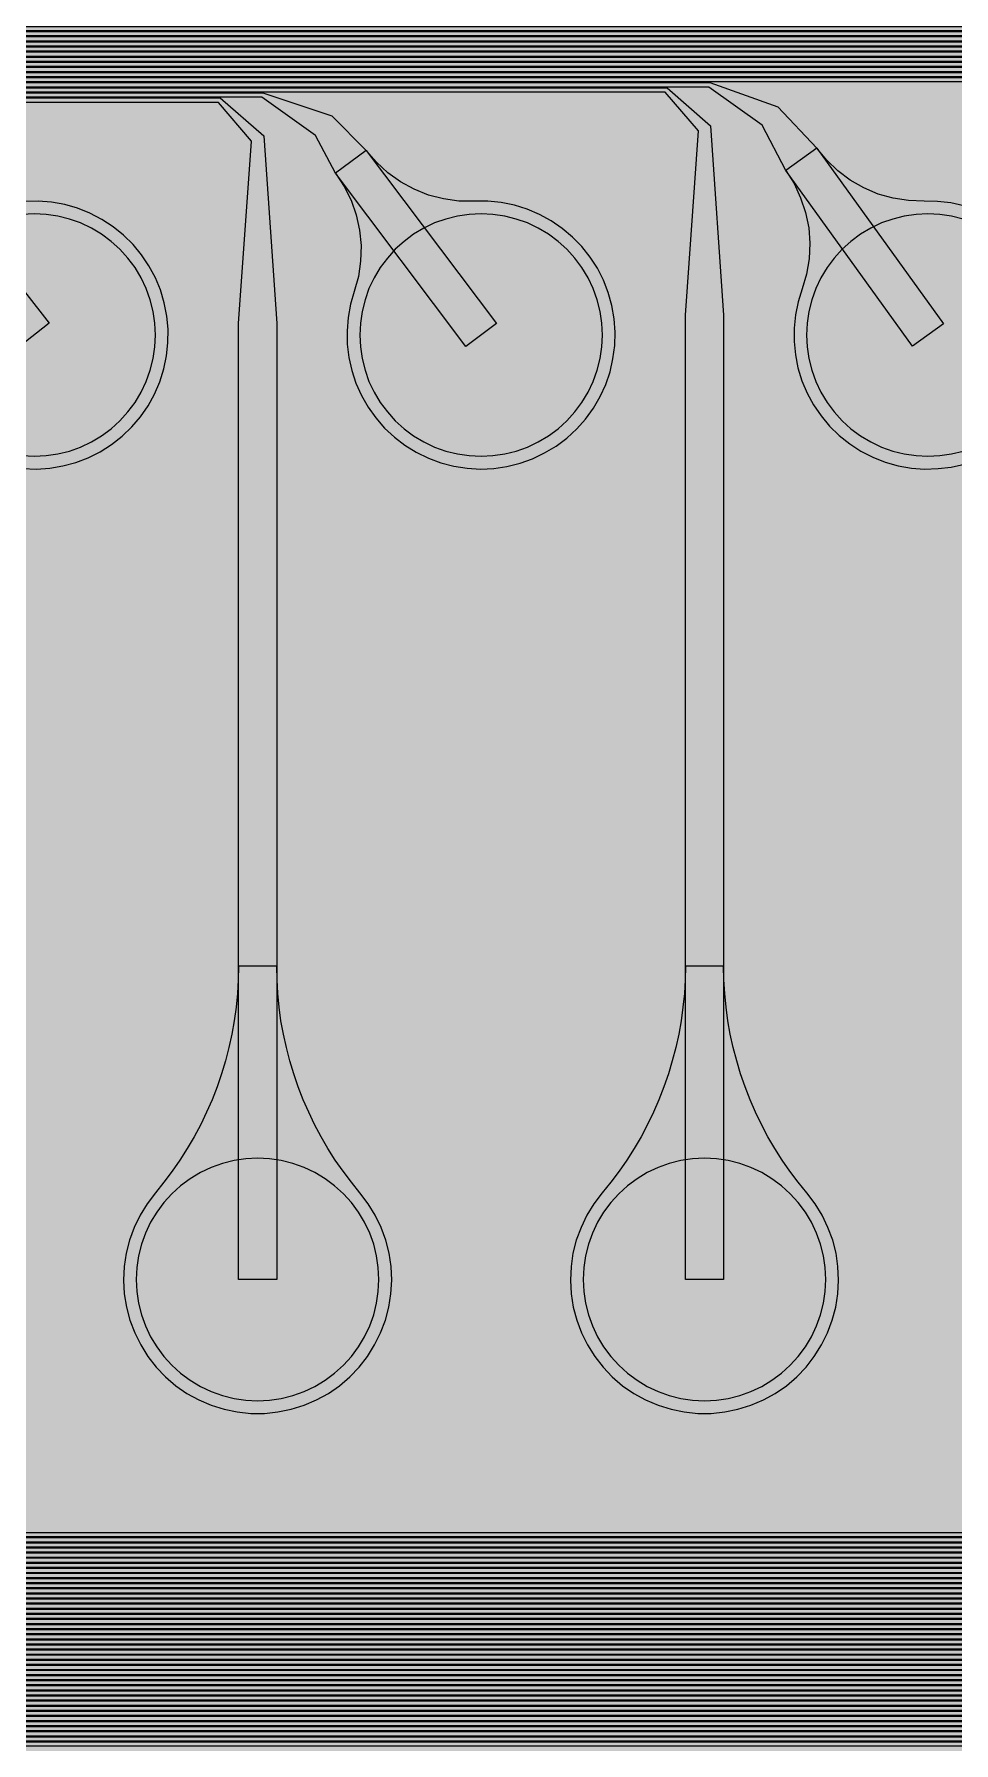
# Model space of a CAD drawing. Header units: metres. Extents: x -7231 to 10969, y -37556 to 1873.
# Drawn here: x -2618 to -1898, y -33144 to -31805 of the extents above; entities that cross this region are included whole.
import ezdxf

# ---------------------------------------------------------------- set-up
doc = ezdxf.new("R2010")
doc.units = ezdxf.units.M
for name, color, linetype in [('Metal1', 4, 'CONTINUOUS'), ('Metal2', 3, 'CONTINUOUS'), ('Polyimide', 7, 'CONTINUOUS'), ('Polyimide_Negative', 5, 'CONTINUOUS')]:
    doc.layers.add(name, color=color, linetype=linetype)

msp = doc.modelspace()

# ---------------------------------------------------------------- hatches: boundary and pattern name
at = {"layer": 'Polyimide'}
msp.add_hatch(color=7, dxfattribs=at).paths.add_polyline_path([(4065.7, -468), (4066.7, -502), (4068.5, -536), (4071.4, -570), (4075.5, -604), (4081, -638), (4088, -672), (4096.5, -706), (4106.6, -740), (4118.3, -774), (4131.6, -808), (4146.5, -842), (4162.9, -876), (4180.7, -910), (4199.8, -944), (4220.2, -978), (4241.7, -1012), (4264.2, -1046), (4287.5, -1080), (4311.5, -1114), (4336, -1148), (4360.9, -1182), (4385.9, -1216), (4410.9, -1250), (4435.7, -1284), (4460.2, -1318), (4484.2, -1352), (4507.5, -1385.9), (4530, -1419.9), (4551.5, -1453.9), (4571.9, -1487.9), (4591.1, -1521.9), (4608.9, -1555.9), (4625.3, -1589.9), (4640.1, -1623.9), (4653.4, -1657.9), (4665.1, -1691.9), (4675.2, -1725.9), (4683.7, -1759.9), (4690.7, -1793.9), (4696.2, -1827.9), (4700.3, -1861.9), (4703.2, -1895.9), (4705.1, -1929.9), (4706.1, -1963.9), (4706.4, -1997.9), (4706.5, -2031.9), (4706.5, -4793), (4710, -4838.4), (4720.2, -4882.7), (4737.1, -4925), (4760.1, -4964.2), (4788.9, -4999.5), (4822.6, -5030), (4860.5, -5055.1), (4901.8, -5074.2), (4901.8, -5074.2), (4970.7, -5105.2), (5034.7, -5145.3), (5092.8, -5193.5), (5143.8, -5249.2), (5186.9, -5311.2), (5221.2, -5378.4), (5246.2, -5449.7), (5261.4, -5523.7), (5266.5, -5599), (5261.4, -5674.3), (5246.2, -5748.3), (5221.2, -5819.6), (5186.9, -5886.8), (5143.8, -5948.8), (5092.8, -6004.5), (5034.7, -6052.7), (4970.7, -6092.8), (4901.8, -6123.8), (4860.5, -6142.9), (4822.6, -6168), (4788.9, -6198.5), (4760.1, -6233.8), (4737.1, -6273), (4720.2, -6315.3), (4710, -6359.6), (4706.5, -6405), (4706.5, -9221.5), (4710, -9266.9), (4720.2, -9311.2), (4737.1, -9353.5), (4760.1, -9392.7), (4788.9, -9428), (4822.6, -9458.5), (4860.5, -9483.6), (4901.8, -9502.7), (4970.7, -9533.7), (5034.7, -9573.8), (5092.8, -9622), (5143.8, -9677.7), (5186.9, -9739.7), (5221.2, -9806.9), (5246.2, -9878.2), (5261.4, -9952.2), (5266.5, -10027.5), (5261.4, -10102.8), (5246.2, -10176.8), (5221.2, -10248.1), (5186.9, -10315.3), (5143.8, -10377.3), (5092.8, -10433), (5034.7, -10481.2), (4970.7, -10521.3), (4901.8, -10552.3), (4860.5, -10571.4), (4822.6, -10596.5), (4788.9, -10627), (4760.1, -10662.3), (4737.1, -10701.5), (4720.2, -10743.8), (4710, -10788.1), (4706.5, -10833.5), (4706.5, -13650), (4710, -13695.4), (4720.2, -13739.7), (4737.1, -13782), (4760.1, -13821.2), (4788.9, -13856.5), (4822.6, -13887), (4860.5, -13912.1), (4901.8, -13931.2), (4970.7, -13962.2), (5034.7, -14002.2), (5092.8, -14050.5), (5143.8, -14106.2), (5186.9, -14168.2), (5221.2, -14235.4), (5246.2, -14306.7), (5261.4, -14380.7), (5266.5, -14456), (5261.4, -14531.3), (5246.2, -14605.3), (5221.2, -14676.5), (5186.9, -14743.8), (5143.8, -14805.8), (5092.8, -14861.5), (5034.7, -14909.7), (4970.7, -14949.8), (4901.8, -14980.8), (4860.5, -14999.9), (4822.6, -15025), (4788.9, -15055.5), (4760.1, -15090.8), (4737.1, -15130), (4720.2, -15172.3), (4710, -15216.6), (4706.5, -15262), (4706.5, -15456), (4720.9, -15750), (4764.1, -16041.3), (4835.7, -16326.8), (4934.9, -16604), (5060.7, -16870.2), (5212.1, -17122.7), (5387.5, -17359.2), (5585.2, -17577.3), (5803.3, -17775), (6039.8, -17950.4), (6292.3, -18101.8), (6558.4, -18227.6), (6835.6, -18326.8), (7121.2, -18398.3), (7412.4, -18441.5), (7706.5, -18456), (9969, -18456), (10047.4, -18459.8), (10125.1, -18471.4), (10201.2, -18490.4), (10275.2, -18516.9), (10346.1, -18550.5), (10413.5, -18590.8), (10476.5, -18637.6), (10534.7, -18690.3), (10587.4, -18748.5), (10634.2, -18811.5), (10674.5, -18878.9), (10708.1, -18949.8), (10734.6, -19023.8), (10753.6, -19099.9), (10765.2, -19177.6), (10769, -19256), (10769, -20895.8), (10730.2, -20951.4), (10694.6, -21009.1), (10662.2, -21068.6), (10633.2, -21129.9), (10607.6, -21192.7), (10585.5, -21256.7), (10566.9, -21322), (10552, -21388.1), (10540.8, -21455), (10533.4, -21522.3), (10529.6, -21590), (10529.6, -21657.8), (10533.4, -21725.5), (10540.8, -21792.9), (10552, -21859.7), (10566.9, -21925.9), (10585.5, -21991.1), (10607.6, -22055.2), (10633.2, -22117.9), (10662.2, -22179.2), (10694.6, -22238.7), (10730.2, -22296.4), (10769, -22352), (10769, -32454.2), (10728.7, -32510.5), (10691.7, -32568.9), (10658, -32629.3), (10627.8, -32691.6), (10601.2, -32755.4), (10578.2, -32820.7), (10558.9, -32887.1), (10543.4, -32954.5), (10531.8, -33022.7), (10524, -33091.4), (10520.1, -33160.5), (10520.1, -33229.7), (10524, -33298.8), (10531.8, -33367.5), (10543.4, -33435.7), (10558.9, -33503.1), (10578.2, -33569.5), (10601.2, -33634.8), (10627.8, -33698.6), (10658, -33760.8), (10691.7, -33821.3), (10728.7, -33879.7), (10769, -33936), (10769, -36556), (10765.2, -36634.4), (10753.6, -36712.1), (10734.6, -36788.2), (10708.1, -36862.1), (10674.5, -36933.1), (10634.2, -37000.5), (10587.4, -37063.5), (10534.7, -37121.7), (10476.5, -37174.4), (10413.5, -37221.2), (10346.1, -37261.5), (10275.2, -37295.1), (10201.2, -37321.6), (10125.1, -37340.6), (10047.4, -37352.1), (9969, -37356), (-6231, -37356), (-6309.4, -37352.1), (-6387.1, -37340.6), (-6463.2, -37321.6), (-6537.2, -37295.1), (-6608.1, -37261.5), (-6675.5, -37221.2), (-6738.5, -37174.4), (-6796.7, -37121.7), (-6849.4, -37063.5), (-6896.2, -37000.5), (-6936.5, -36933.1), (-6970.1, -36862.1), (-6996.6, -36788.2), (-7015.6, -36712.1), (-7027.2, -36634.4), (-7031, -36556), (-7031, -33936), (-6990.7, -33879.8), (-6953.7, -33821.3), (-6920, -33760.9), (-6889.8, -33698.6), (-6863.2, -33634.8), (-6840.2, -33569.5), (-6820.9, -33503.1), (-6805.4, -33435.7), (-6793.7, -33367.5), (-6785.9, -33298.8), (-6782, -33229.7), (-6782, -33160.5), (-6785.9, -33091.4), (-6793.7, -33022.7), (-6805.4, -32954.5), (-6820.9, -32887.1), (-6840.2, -32820.6), (-6863.2, -32755.4), (-6889.8, -32691.5), (-6920, -32629.3), (-6953.7, -32568.9), (-6990.7, -32510.4), (-7031, -32454.2), (-7031, -22364.8), (-6990.7, -22308.6), (-6953.7, -22250.1), (-6920, -22189.7), (-6889.8, -22127.5), (-6863.2, -22063.6), (-6840.2, -21998.4), (-6820.9, -21931.9), (-6805.4, -21864.5), (-6793.7, -21796.3), (-6785.9, -21727.6), (-6782, -21658.5), (-6782, -21589.3), (-6785.9, -21520.3), (-6793.7, -21451.5), (-6805.4, -21383.3), (-6820.9, -21315.9), (-6840.2, -21249.5), (-6863.2, -21184.2), (-6889.8, -21120.4), (-6920, -21058.1), (-6953.7, -20997.7), (-6990.7, -20939.3), (-7031, -20883), (-7031, -19256), (-7027.2, -19177.6), (-7015.6, -19099.9), (-6996.6, -19023.8), (-6970.1, -18949.8), (-6936.5, -18878.9), (-6896.2, -18811.5), (-6849.4, -18748.5), (-6796.7, -18690.3), (-6738.5, -18637.6), (-6675.5, -18590.8), (-6608.1, -18550.5), (-6537.2, -18516.9), (-6463.2, -18490.4), (-6387.1, -18471.4), (-6309.4, -18459.8), (-6231, -18456), (-3968.5, -18456), (-3674.4, -18441.5), (-3383.2, -18398.3), (-3097.6, -18326.8), (-2820.4, -18227.6), (-2554.3, -18101.8), (-2301.8, -17950.4), (-2065.3, -17775), (-1847.2, -17577.3), (-1649.5, -17359.2), (-1474.1, -17122.7), (-1322.7, -16870.2), (-1196.9, -16604), (-1097.7, -16326.8), (-1026.1, -16041.3), (-982.9, -15750), (-968.5, -15456), (-968.5, -15262), (-972, -15216.6), (-982.2, -15172.3), (-999.1, -15130), (-1022.1, -15090.8), (-1050.9, -15055.5), (-1084.6, -15025), (-1122.5, -14999.9), (-1163.8, -14980.8), (-1232.7, -14949.8), (-1296.7, -14909.7), (-1354.8, -14861.5), (-1405.8, -14805.8), (-1448.9, -14743.8), (-1483.2, -14676.5), (-1508.2, -14605.3), (-1523.4, -14531.3), (-1528.5, -14456), (-1523.4, -14380.7), (-1508.2, -14306.7), (-1483.2, -14235.4), (-1448.9, -14168.2), (-1405.8, -14106.2), (-1354.8, -14050.5), (-1296.7, -14002.2), (-1232.7, -13962.2), (-1163.8, -13931.2), (-1122.5, -13912.1), (-1084.6, -13887), (-1050.9, -13856.5), (-1022.1, -13821.2), (-999.1, -13782), (-982.2, -13739.7), (-972, -13695.4), (-968.5, -13650), (-968.5, -12309.6), (-972, -12264.3), (-982.2, -12219.9), (-999.1, -12177.7), (-1022.1, -12138.5), (-1050.9, -12103.2), (-1084.6, -12072.6), (-1122.5, -12047.5), (-1163.8, -12028.5), (-1232.7, -11997.4), (-1296.7, -11957.4), (-1354.8, -11909.1), (-1405.8, -11853.5), (-1448.9, -11791.5), (-1483.2, -11724.2), (-1508.2, -11653), (-1523.4, -11579), (-1528.5, -11503.7), (-1523.4, -11428.3), (-1508.2, -11354.4), (-1483.2, -11283.1), (-1448.9, -11215.9), (-1405.8, -11153.8), (-1354.8, -11098.2), (-1296.7, -11049.9), (-1232.7, -11009.9), (-1163.8, -10978.8), (-1122.5, -10959.8), (-1084.6, -10934.7), (-1050.9, -10904.1), (-1022.1, -10868.9), (-999.1, -10829.6), (-982.2, -10787.4), (-972, -10743), (-968.5, -10697.7), (-968.5, -9357.3), (-972, -9311.9), (-982.2, -9267.6), (-999.1, -9225.4), (-1022.1, -9186.1), (-1050.9, -9150.8), (-1084.6, -9120.3), (-1122.5, -9095.2), (-1163.8, -9076.2), (-1163.8, -9076.2), (-1232.7, -9045.1), (-1296.7, -9005.1), (-1354.8, -8956.8), (-1405.8, -8901.1), (-1448.9, -8839.1), (-1483.2, -8771.9), (-1508.2, -8700.6), (-1523.4, -8626.7), (-1528.5, -8551.3), (-1523.4, -8476), (-1508.2, -8402), (-1483.2, -8330.8), (-1448.9, -8263.5), (-1405.8, -8201.5), (-1354.8, -8145.9), (-1296.7, -8097.6), (-1232.7, -8057.6), (-1163.8, -8026.5), (-1163.8, -8026.5), (-1122.5, -8007.4), (-1084.6, -7982.4), (-1050.9, -7951.8), (-1022.1, -7916.5), (-999.1, -7877.3), (-982.2, -7835), (-972, -7790.7), (-968.5, -7745.4), (-968.5, -6405), (-972, -6359.6), (-982.2, -6315.3), (-999.1, -6273), (-1022.1, -6233.8), (-1050.9, -6198.5), (-1084.6, -6168), (-1122.5, -6142.9), (-1163.8, -6123.8), (-1163.8, -6123.8), (-1232.7, -6092.8), (-1296.7, -6052.7), (-1354.8, -6004.5), (-1405.8, -5948.8), (-1448.9, -5886.8), (-1483.2, -5819.6), (-1508.2, -5748.3), (-1523.4, -5674.3), (-1528.5, -5599), (-1523.4, -5523.7), (-1508.2, -5449.7), (-1483.2, -5378.4), (-1448.9, -5311.2), (-1405.8, -5249.2), (-1354.8, -5193.5), (-1296.7, -5145.3), (-1232.7, -5105.2), (-1163.8, -5074.2), (-1163.8, -5074.2), (-1122.5, -5055.1), (-1084.6, -5030), (-1050.9, -4999.5), (-1022.1, -4964.2), (-999.1, -4925), (-982.2, -4882.7), (-972, -4838.4), (-968.5, -4793), (-968.5, -2031.9), (-968.4, -1997.9), (-968.1, -1963.9), (-967.1, -1929.9), (-965.2, -1895.9), (-962.2, -1861.9), (-958, -1827.9), (-952.4, -1793.9), (-945.3, -1759.9), (-936.6, -1725.9), (-926.4, -1691.9), (-914.4, -1657.9), (-900.9, -1623.9), (-885.7, -1589.9), (-869.1, -1555.9), (-850.9, -1521.9), (-831.4, -1487.9), (-810.6, -1453.9), (-788.7, -1419.9), (-765.8, -1385.9), (-742.1, -1352), (-717.6, -1318), (-692.7, -1284), (-667.4, -1250), (-641.9, -1216), (-616.4, -1182), (-591.1, -1148), (-566.1, -1114), (-541.7, -1080), (-517.9, -1046), (-495, -1012), (-473.1, -978), (-452.4, -944), (-432.8, -910), (-414.7, -876), (-398, -842), (-382.9, -808), (-369.3, -774), (-357.4, -740), (-347.1, -706), (-338.4, -672), (-331.3, -638), (-325.7, -604), (-321.5, -570), (-318.6, -536), (-316.7, -502), (-315.7, -468), (-315.3, -434), (-315.2, -400), (-315.2, 401), (-315.2, 451), (-315.2, 1644), (-270.2, 1644), (-270, 1637.1), (-269.4, 1630.3), (-268.2, 1623.5), (-266.7, 1616.8), (-264.7, 1610.2), (-262.3, 1603.8), (-259.4, 1597.6), (-256.2, 1591.5), (-252.6, 1585.7), (-248.6, 1580.1), (-244.2, 1574.8), (-239.5, 1569.8), (-234.5, 1565.1), (-229.2, 1560.7), (-223.6, 1556.7), (-217.8, 1553.1), (-211.7, 1549.8), (-205.4, 1547), (-199, 1544.6), (-192.4, 1542.6), (-185.7, 1541), (-179, 1539.9), (-172.1, 1539.2), (-165.2, 1539), (-158.4, 1539.2), (-151.5, 1539.9), (-144.8, 1541), (-138.1, 1542.6), (-131.5, 1544.6), (-125.1, 1547), (-118.8, 1549.8), (-112.8, 1553.1), (-106.9, 1556.7), (-101.3, 1560.7), (-96, 1565.1), (-91, 1569.8), (-86.3, 1574.8), (-81.9, 1580.1), (-77.9, 1585.7), (-74.3, 1591.5), (-71.1, 1597.6), (-68.2, 1603.8), (-65.8, 1610.2), (-63.8, 1616.8), (-62.3, 1623.5), (-61.1, 1630.3), (-60.5, 1637.1), (-60.2, 1644), (1853, 1644), (1853, 1573), (3815.2, 1573), (3815.5, 1579.5), (3816.1, 1586.1), (3817.2, 1592.5), (3818.7, 1598.9), (3820.6, 1605.1), (3822.9, 1611.3), (3825.6, 1617.2), (3828.6, 1623), (3832.1, 1628.6), (3835.9, 1633.9), (3840.1, 1638.9), (3844.5, 1643.7), (3849.3, 1648.2), (3854.4, 1652.3), (3859.7, 1656.1), (3865.2, 1659.6), (3871, 1662.7), (3877, 1665.4), (3883.1, 1667.7), (3889.4, 1669.6), (3895.7, 1671.1), (3902.2, 1672.1), (3908.7, 1672.8), (3915.2, 1673), (3921.8, 1672.8), (3928.3, 1672.1), (3934.8, 1671.1), (3941.1, 1669.6), (3947.4, 1667.7), (3953.5, 1665.4), (3959.5, 1662.7), (3965.2, 1659.6), (3970.8, 1656.1), (3976.1, 1652.3), (3981.2, 1648.2), (3986, 1643.7), (3990.4, 1638.9), (3994.6, 1633.9), (3998.4, 1628.6), (4001.9, 1623), (4004.9, 1617.2), (4007.6, 1611.3), (4009.9, 1605.1), (4011.8, 1598.9), (4013.3, 1592.5), (4014.4, 1586.1), (4015, 1579.5), (4015.2, 1573), (4065.2, 1573), (4065.2, 451), (4065.2, 401), (4065.2, -400), (4065.3, -434), (4065.7, -468)])

# ---------------------------------------------------------------- linework, layer by layer
at = {"layer": 'Metal1'}
for points in [[(1520.7, -19211.9), (1520.7, -33111.7), (1489.7, -33142.7), (-5874.2, -33142.7), (-5905.2, -33111.7), (-5905.2, -30808.3), (-5874.2, -30777.2), (-3872.8, -30777.2), (-3838.6, -30807), (-3828.5, -30947.5), (-3828.5, -31671), (-3858.5, -31671), (-3858.5, -30947.5), (-3848.4, -30811), (-3874.2, -30780.8), (-5872.8, -30780.8), (-5901.7, -30809.7), (-5901.7, -33110.3), (-5872.8, -33139.2), (1488.3, -33139.2), (1517.2, -33110.3), (1517.2, -19211.9)], [(1512.7, -19211.9), (1512.7, -33103.7), (1481.7, -33134.7), (-5866.2, -33134.7), (-5897.2, -33103.7), (-5897.2, -30816.3), (-5866.2, -30785.2), (-4222.8, -30785.2), (-4188.6, -30815), (-4178.5, -30953.9), (-4178.5, -31671), (-4208.5, -31671), (-4208.5, -30953.9), (-4198.4, -30819), (-4224.2, -30788.8), (-5864.8, -30788.8), (-5893.7, -30817.7), (-5893.7, -33102.3), (-5864.8, -33131.2), (1480.3, -33131.2), (1509.2, -33102.3), (1509.2, -19211.9)], [(1504.7, -19211.9), (1504.7, -33095.7), (1473.7, -33126.7), (-5858.2, -33126.7), (-5889.2, -33095.7), (-5889.2, -30824.3), (-5858.2, -30793.2), (-4572.8, -30793.2), (-4538.6, -30823), (-4528.5, -30960.3), (-4528.5, -31671), (-4558.5, -31671), (-4558.5, -30960.3), (-4548.4, -30827), (-4574.2, -30796.8), (-5856.8, -30796.8), (-5885.7, -30825.7), (-5885.7, -33094.3), (-5856.8, -33123.2), (1472.3, -33123.2), (1501.2, -33094.3), (1501.2, -19211.9)], [(1496.7, -19211.9), (1496.7, -33087.7), (1465.7, -33118.7), (-5850.2, -33118.7), (-5881.2, -33087.7), (-5881.2, -30832.3), (-5850.2, -30801.2), (-4922.8, -30801.2), (-4888.6, -30831), (-4878.5, -30966.7), (-4878.5, -31671), (-4908.5, -31671), (-4908.5, -30966.7), (-4898.4, -30835), (-4924.2, -30804.8), (-5848.8, -30804.8), (-5877.7, -30833.7), (-5877.7, -33086.3), (-5848.8, -33115.2), (1464.3, -33115.2), (1493.2, -33086.3), (1493.2, -19211.9)], [(1488.7, -19211.9), (1488.7, -33079.7), (1457.7, -33110.7), (-5842.2, -33110.7), (-5873.2, -33079.7), (-5873.2, -30840.3), (-5842.2, -30809.2), (-5272.8, -30809.2), (-5238.5, -30838.9), (-5228.5, -30973.1), (-5228.5, -31671), (-5258.5, -31671), (-5258.5, -30973.1), (-5248.5, -30843.1), (-5274.2, -30812.8), (-5840.8, -30812.8), (-5869.7, -30841.7), (-5869.7, -33078.3), (-5840.8, -33107.2), (1456.3, -33107.2), (1485.2, -33078.3), (1485.2, -19211.9)], [(1480.7, -19211.9), (1480.7, -33071.7), (1449.7, -33102.7), (-5834.2, -33102.7), (-5865.2, -33071.7), (-5865.2, -31830.3), (-5834.2, -31799.2), (-22.8, -31799.2), (11.1, -31829.1), (21.5, -31987.1), (21.5, -32781), (-8.5, -32781), (-8.5, -31987.1), (1.9, -31832.9), (-24.2, -31802.7), (-5832.8, -31802.7), (-5861.7, -31831.7), (-5861.7, -33070.3), (-5832.8, -33099.2), (1448.3, -33099.2), (1477.2, -33070.3), (1477.2, -19211.9)], [(1472.7, -19211.9), (1472.7, -33063.7), (1441.7, -33094.7), (-5826.2, -33094.7), (-5857.2, -33063.7), (-5857.2, -31838.3), (-5826.2, -31807.2), (-372.8, -31807.2), (-338.9, -31837.1), (-328.5, -31993.5), (-328.5, -32781), (-358.5, -32781), (-358.5, -31993.5), (-348.1, -31840.9), (-374.2, -31810.7), (-5824.8, -31810.7), (-5853.7, -31839.7), (-5853.7, -33062.3), (-5824.8, -33091.2), (1440.3, -33091.2), (1469.2, -33062.3), (1469.2, -19211.9)], [(1464.7, -19211.9), (1464.7, -33055.7), (1433.7, -33086.7), (-5818.2, -33086.7), (-5849.2, -33055.7), (-5849.2, -31846.3), (-5818.2, -31815.2), (-722.8, -31815.2), (-688.9, -31845.1), (-678.5, -31999.9), (-678.5, -32781), (-708.5, -32781), (-708.5, -31999.9), (-698.1, -31848.9), (-724.2, -31818.7), (-5816.8, -31818.7), (-5845.7, -31847.7), (-5845.7, -33054.3), (-5816.8, -33083.2), (1432.3, -33083.2), (1461.2, -33054.3), (1461.2, -19211.9)], [(1456.7, -19211.9), (1456.7, -33047.7), (1425.7, -33078.7), (-5810.2, -33078.7), (-5841.2, -33047.7), (-5841.2, -31854.3), (-5810.2, -31823.2), (-1072.8, -31823.2), (-1038.8, -31853.1), (-1028.5, -32006.3), (-1028.5, -32781), (-1058.5, -32781), (-1058.5, -32006.3), (-1048.2, -31856.9), (-1074.2, -31826.7), (-5808.8, -31826.7), (-5837.7, -31855.7), (-5837.7, -33046.3), (-5808.8, -33075.2), (1424.3, -33075.2), (1453.2, -33046.3), (1453.2, -19211.9)], [(1448.7, -19211.9), (1448.7, -33039.7), (1417.7, -33070.7), (-5802.2, -33070.7), (-5833.2, -33039.7), (-5833.2, -31862.3), (-5802.2, -31831.2), (-1422.8, -31831.2), (-1388.8, -31861.1), (-1378.5, -32012.7), (-1378.5, -32781), (-1408.5, -32781), (-1408.5, -32012.7), (-1398.2, -31864.9), (-1424.2, -31834.7), (-5800.8, -31834.7), (-5829.7, -31863.7), (-5829.7, -33038.3), (-5800.8, -33067.2), (1416.3, -33067.2), (1445.2, -33038.3), (1445.2, -19211.9)], [(1440.7, -19211.9), (1440.7, -33031.7), (1409.7, -33062.7), (-5794.2, -33062.7), (-5825.2, -33031.7), (-5825.2, -31870.3), (-5794.2, -31839.2), (-1772.8, -31839.2), (-1738.8, -31869.1), (-1728.5, -32019.1), (-1728.5, -32781), (-1758.5, -32781), (-1758.5, -32019.1), (-1748.2, -31872.9), (-1774.2, -31842.7), (-5792.8, -31842.7), (-5821.7, -31871.7), (-5821.7, -33030.3), (-5792.8, -33059.2), (1408.3, -33059.2), (1437.2, -33030.3), (1437.2, -19211.9)], [(1432.7, -19211.9), (1432.7, -33023.7), (1401.7, -33054.7), (-5786.2, -33054.7), (-5817.2, -33023.7), (-5817.2, -31878.3), (-5786.2, -31847.2), (-2122.8, -31847.2), (-2088.8, -31877), (-2078.5, -32025.5), (-2078.5, -32781), (-2108.5, -32781), (-2108.5, -32025.5), (-2098.2, -31881), (-2124.2, -31850.7), (-5784.8, -31850.7), (-5813.7, -31879.7), (-5813.7, -33022.3), (-5784.8, -33051.2), (1400.3, -33051.2), (1429.2, -33022.3), (1429.2, -19211.9)], [(1424.7, -19211.9), (1424.7, -33015.7), (1393.7, -33046.7), (-5778.2, -33046.7), (-5809.2, -33015.7), (-5809.2, -31886.3), (-5778.2, -31855.2), (-2472.8, -31855.2), (-2438.7, -31885), (-2428.5, -32031.9), (-2428.5, -32781), (-2458.5, -32781), (-2458.5, -32031.9), (-2448.3, -31889), (-2474.2, -31858.7), (-5776.8, -31858.7), (-5805.7, -31887.7), (-5805.7, -33014.3), (-5776.8, -33043.2), (1392.3, -33043.2), (1421.2, -33014.3), (1421.2, -19211.9)], [(1416.7, -19211.9), (1416.7, -33007.7), (1385.7, -33038.7), (-5770.2, -33038.7), (-5801.2, -33007.7), (-5801.2, -31894.3), (-5770.2, -31863.2), (-2822.8, -31863.2), (-2788.7, -31893), (-2778.5, -32038.3), (-2778.5, -32781), (-2808.5, -32781), (-2808.5, -32038.3), (-2798.3, -31897), (-2824.2, -31866.7), (-5768.8, -31866.7), (-5797.7, -31895.7), (-5797.7, -33006.3), (-5768.8, -33035.2), (1384.3, -33035.2), (1413.2, -33006.3), (1413.2, -19211.9)], [(1408.7, -19211.9), (1408.7, -32999.7), (1377.7, -33030.7), (-5762.2, -33030.7), (-5793.2, -32999.7), (-5793.2, -31902.3), (-5762.2, -31871.2), (-3172.8, -31871.2), (-3138.7, -31901), (-3128.5, -32044.7), (-3128.5, -32781), (-3158.5, -32781), (-3158.5, -32044.7), (-3148.3, -31905), (-3174.2, -31874.7), (-5760.8, -31874.7), (-5789.7, -31903.7), (-5789.7, -32998.3), (-5760.8, -33027.2), (1376.3, -33027.2), (1405.2, -32998.3), (1405.2, -19211.9)], [(1400.7, -19211.9), (1400.7, -32991.7), (1369.7, -33022.7), (-5754.2, -33022.7), (-5785.2, -32991.7), (-5785.2, -31910.3), (-5754.2, -31879.2), (-3522.8, -31879.2), (-3488.7, -31909), (-3478.5, -32051.1), (-3478.5, -32781), (-3508.5, -32781), (-3508.5, -32051.1), (-3498.3, -31913), (-3524.2, -31882.7), (-5752.8, -31882.7), (-5781.7, -31911.7), (-5781.7, -32990.3), (-5752.8, -33019.2), (1368.3, -33019.2), (1397.2, -32990.3), (1397.2, -19211.9)], [(1392.7, -19211.9), (1392.7, -32983.7), (1361.7, -33014.7), (-5746.2, -33014.7), (-5777.2, -32983.7), (-5777.2, -31918.3), (-5746.2, -31887.2), (-3872.8, -31887.2), (-3838.6, -31917), (-3828.5, -32057.5), (-3828.5, -32781), (-3858.5, -32781), (-3858.5, -32057.5), (-3848.4, -31921), (-3874.2, -31890.7), (-5744.8, -31890.7), (-5773.7, -31919.7), (-5773.7, -32982.3), (-5744.8, -33011.2), (1360.3, -33011.2), (1389.2, -32982.3), (1389.2, -19211.9)], [(1384.7, -19211.9), (1384.7, -32975.7), (1353.7, -33006.7), (-5738.2, -33006.7), (-5769.2, -32975.7), (-5769.2, -31926.3), (-5738.2, -31895.2), (-4222.8, -31895.2), (-4188.6, -31925), (-4178.5, -32063.9), (-4178.5, -32781), (-4208.5, -32781), (-4208.5, -32063.9), (-4198.4, -31929), (-4224.2, -31898.7), (-5736.8, -31898.7), (-5765.7, -31927.7), (-5765.7, -32974.3), (-5736.8, -33003.2), (1352.3, -33003.2), (1381.2, -32974.3), (1381.2, -19211.9)], [(1376.7, -19211.9), (1376.7, -32967.7), (1345.7, -32998.7), (-5730.2, -32998.7), (-5761.2, -32967.7), (-5761.2, -31934.3), (-5730.2, -31903.2), (-4572.8, -31903.2), (-4538.6, -31933), (-4528.5, -32070.3), (-4528.5, -32781), (-4558.5, -32781), (-4558.5, -32070.3), (-4548.4, -31937), (-4574.2, -31906.7), (-5728.8, -31906.7), (-5757.7, -31935.7), (-5757.7, -32966.3), (-5728.8, -32995.2), (1344.3, -32995.2), (1373.2, -32966.3), (1373.2, -19211.9)], [(1368.7, -19211.9), (1368.7, -32959.7), (1337.7, -32990.7), (-5722.2, -32990.7), (-5753.2, -32959.7), (-5753.2, -31942.3), (-5722.2, -31911.2), (-4922.8, -31911.2), (-4888.6, -31941), (-4878.5, -32076.7), (-4878.5, -32781), (-4908.5, -32781), (-4908.5, -32076.7), (-4898.4, -31945), (-4924.2, -31914.7), (-5720.8, -31914.7), (-5749.7, -31943.7), (-5749.7, -32958.3), (-5720.8, -32987.2), (1336.3, -32987.2), (1365.2, -32958.3), (1365.2, -19211.9)], [(1360.7, -19211.9), (1360.7, -32951.7), (1329.7, -32982.7), (-5714.2, -32982.7), (-5745.2, -32951.7), (-5745.2, -31950.3), (-5714.2, -31919.2), (-5272.8, -31919.2), (-5238.5, -31948.9), (-5228.5, -32083.1), (-5228.5, -32781), (-5258.5, -32781), (-5258.5, -32083.1), (-5248.5, -31953.1), (-5274.2, -31922.7), (-5712.8, -31922.7), (-5741.7, -31951.7), (-5741.7, -32950.3), (-5712.8, -32979.2), (1328.3, -32979.2), (1357.2, -32950.3), (1357.2, -19211.9)]]:
    msp.add_lwpolyline(points, dxfattribs=at)
for points in [[(-2458.5, -32535.4), (-2458.7, -32546.2), (-2459.3, -32556.9), (-2460.4, -32567.6), (-2461.8, -32578.2), (-2463.7, -32588.8), (-2466, -32599.3), (-2468.7, -32609.6), (-2471.8, -32619.9), (-2475.3, -32630.1), (-2479.2, -32640.1), (-2483.5, -32649.9), (-2488.1, -32659.6), (-2493.2, -32669.1), (-2498.6, -32678.4), (-2504.3, -32687.4), (-2510.4, -32696.2), (-2516.9, -32704.8), (-2523.6, -32713.1), (-2530.1, -32721.6), (-2535.6, -32730.6), (-2540.2, -32740.2), (-2543.9, -32750.1), (-2546.5, -32760.4), (-2548, -32770.9), (-2548.5, -32781.5), (-2547.9, -32792.1), (-2546.3, -32802.6), (-2543.6, -32812.8), (-2539.8, -32822.7), (-2535.1, -32832.2), (-2529.5, -32841.2), (-2523, -32849.6), (-2515.7, -32857.3), (-2507.6, -32864.2), (-2498.9, -32870.2), (-2489.6, -32875.3), (-2479.9, -32879.5), (-2469.7, -32882.7), (-2459.4, -32884.8), (-2448.8, -32885.9), (-2438.2, -32885.9), (-2427.6, -32884.8), (-2417.3, -32882.7), (-2407.1, -32879.5), (-2397.4, -32875.3), (-2388.1, -32870.2), (-2379.4, -32864.2), (-2371.3, -32857.3), (-2364, -32849.6), (-2357.5, -32841.2), (-2351.9, -32832.2), (-2347.2, -32822.7), (-2343.4, -32812.8), (-2340.7, -32802.6), (-2339.1, -32792.1), (-2338.5, -32781.5), (-2339, -32770.9), (-2340.5, -32760.4), (-2343.1, -32750.1), (-2346.8, -32740.2), (-2351.4, -32730.6), (-2356.9, -32721.6), (-2363.4, -32713.1), (-2370.1, -32704.8), (-2376.6, -32696.2), (-2382.7, -32687.4), (-2388.4, -32678.4), (-2393.8, -32669.1), (-2398.9, -32659.6), (-2403.5, -32649.9), (-2407.8, -32640.1), (-2411.7, -32630.1), (-2415.2, -32619.9), (-2418.3, -32609.6), (-2421, -32599.3), (-2423.3, -32588.8), (-2425.2, -32578.2), (-2426.6, -32567.6), (-2427.7, -32556.9), (-2428.3, -32546.2), (-2428.5, -32535.4), (-2458.5, -32535.4)], [(-2108.5, -32535.4), (-2108.7, -32546.2), (-2109.3, -32556.9), (-2110.4, -32567.6), (-2111.8, -32578.2), (-2113.7, -32588.8), (-2116, -32599.3), (-2118.7, -32609.6), (-2121.8, -32619.9), (-2125.3, -32630.1), (-2129.2, -32640.1), (-2133.5, -32649.9), (-2138.1, -32659.6), (-2143.2, -32669.1), (-2148.6, -32678.4), (-2154.3, -32687.4), (-2160.4, -32696.2), (-2166.9, -32704.8), (-2173.6, -32713.1), (-2180.1, -32721.6), (-2185.6, -32730.6), (-2190.2, -32740.2), (-2193.9, -32750.1), (-2196.5, -32760.4), (-2198, -32770.9), (-2198.5, -32781.5), (-2197.9, -32792.1), (-2196.3, -32802.6), (-2193.6, -32812.8), (-2189.8, -32822.7), (-2185.1, -32832.2), (-2179.5, -32841.2), (-2173, -32849.6), (-2165.7, -32857.3), (-2157.6, -32864.2), (-2148.9, -32870.2), (-2139.6, -32875.3), (-2129.9, -32879.5), (-2119.7, -32882.7), (-2109.4, -32884.8), (-2098.8, -32885.9), (-2088.2, -32885.9), (-2077.6, -32884.8), (-2067.3, -32882.7), (-2057.1, -32879.5), (-2047.4, -32875.3), (-2038.1, -32870.2), (-2029.4, -32864.2), (-2021.3, -32857.3), (-2014, -32849.6), (-2007.5, -32841.2), (-2001.9, -32832.2), (-1997.2, -32822.7), (-1993.4, -32812.8), (-1990.7, -32802.6), (-1989.1, -32792.1), (-1988.5, -32781.5), (-1989, -32770.9), (-1990.5, -32760.4), (-1993.1, -32750.1), (-1996.8, -32740.2), (-2001.4, -32730.6), (-2006.9, -32721.6), (-2013.4, -32713.1), (-2020.1, -32704.8), (-2026.6, -32696.2), (-2032.7, -32687.4), (-2038.4, -32678.4), (-2043.8, -32669.1), (-2048.9, -32659.6), (-2053.5, -32649.9), (-2057.8, -32640.1), (-2061.7, -32630.1), (-2065.2, -32619.9), (-2068.3, -32609.6), (-2071, -32599.3), (-2073.3, -32588.8), (-2075.2, -32578.2), (-2076.6, -32567.6), (-2077.7, -32556.9), (-2078.3, -32546.2), (-2078.5, -32535.4), (-2108.5, -32535.4)]]:
    msp.add_lwpolyline(points, close=True, dxfattribs=at)
at = {"layer": 'Metal2'}
for points in [[(1524.7, -19211.9), (1524.7, -33115.7), (1493.7, -33146.7), (-5878.2, -33146.7), (-5909.2, -33115.7), (-5909.2, -30804.3), (-5878.2, -30773.2), (-3854.2, -30773.2), (-3796.8, -30786.6), (-3777.9, -30800.4), (-3657.9, -30920.4), (-3679.1, -30941.6), (-3799.1, -30821.6), (-3809.7, -30805.9), (-3854.8, -30776.8), (-5876.8, -30776.8), (-5905.7, -30805.7), (-5905.7, -33114.3), (-5876.8, -33143.2), (1492.3, -33143.2), (1521.2, -33114.3), (1521.2, -19211.9)], [(1516.7, -19211.9), (1516.7, -33107.7), (1485.7, -33138.7), (-5870.2, -33138.7), (-5901.2, -33107.7), (-5901.2, -30812.3), (-5870.2, -30781.2), (-4196.2, -30781.2), (-4137.9, -30793.2), (-4127.9, -30800.4), (-4007.9, -30920.4), (-4029.1, -30941.6), (-4149.1, -30821.6), (-4152.7, -30815.3), (-4196.8, -30784.8), (-5868.8, -30784.8), (-5897.7, -30813.7), (-5897.7, -33106.3), (-5868.8, -33135.2), (1484.3, -33135.2), (1513.2, -33106.3), (1513.2, -19211.9)], [(1508.7, -19211.9), (1508.7, -33099.7), (1477.7, -33130.7), (-5862.2, -33130.7), (-5893.2, -33099.7), (-5893.2, -30820.3), (-5862.2, -30789.2), (-4538.2, -30789.2), (-4478.8, -30799.5), (-4357.9, -30920.4), (-4379.1, -30941.6), (-4495.8, -30824.9), (-4538.8, -30792.8), (-5860.8, -30792.8), (-5889.7, -30821.7), (-5889.7, -33098.3), (-5860.8, -33127.2), (1476.3, -33127.2), (1505.2, -33098.3), (1505.2, -19211.9)], [(1500.7, -19211.9), (1500.7, -33091.7), (1469.7, -33122.7), (-5854.2, -33122.7), (-5885.2, -33091.7), (-5885.2, -30828.3), (-5854.2, -30797.2), (-4880.2, -30797.2), (-4820.8, -30807.5), (-4707.9, -30920.4), (-4729.1, -30941.6), (-4837.8, -30832.9), (-4880.8, -30800.8), (-5852.8, -30800.8), (-5881.7, -30829.7), (-5881.7, -33090.3), (-5852.8, -33119.2), (1468.3, -33119.2), (1497.2, -33090.3), (1497.2, -19211.9)], [(1492.7, -19211.9), (1492.7, -33083.7), (1461.7, -33114.7), (-5846.2, -33114.7), (-5877.2, -33083.7), (-5877.2, -30836.3), (-5846.2, -30805.2), (-5222.2, -30805.2), (-5162.8, -30815.5), (-5057.9, -30920.4), (-5079.1, -30941.6), (-5179.8, -30840.9), (-5222.8, -30808.8), (-5844.8, -30808.8), (-5873.7, -30837.7), (-5873.7, -33082.3), (-5844.8, -33111.2), (1460.3, -33111.2), (1489.2, -33082.3), (1489.2, -19211.9)], [(1484.7, -19211.9), (1484.7, -33075.7), (1453.7, -33106.7), (-5838.2, -33106.7), (-5869.2, -33075.7), (-5869.2, -31826.3), (-5838.2, -31795.2), (10.8, -31795.2), (60.3, -31817.9), (109.5, -31886.6), (194.5, -32033.5), (168.5, -32048.5), (83.5, -31901.6), (50.3, -31828), (9.8, -31798.7), (-5836.8, -31798.7), (-5865.7, -31827.7), (-5865.7, -33074.3), (-5836.8, -33103.2), (1452.3, -33103.2), (1481.2, -33074.3), (1481.2, -19211.9)], [(1476.7, -19211.9), (1476.7, -33067.7), (1445.7, -33098.7), (-5830.2, -33098.7), (-5861.2, -33067.7), (-5861.2, -31834.3), (-5830.2, -31803.2), (-339.3, -31803.2), (-289.1, -31825.4), (-242.8, -31887.7), (-155.6, -32033.3), (-181.4, -32048.7), (-268.5, -31903.1), (-299.5, -31836.1), (-340.2, -31806.7), (-5828.8, -31806.7), (-5857.7, -31835.7), (-5857.7, -33066.3), (-5828.8, -33095.2), (1444.3, -33095.2), (1473.2, -33066.3), (1473.2, -19211.9)], [(1468.7, -19211.9), (1468.7, -33059.7), (1437.7, -33090.7), (-5822.2, -33090.7), (-5853.2, -33059.7), (-5853.2, -31842.3), (-5822.2, -31811.2), (-689.3, -31811.2), (-638.6, -31832.9), (-595.1, -31888.8), (-505.7, -32033.1), (-531.3, -32048.9), (-620.6, -31904.6), (-649.3, -31844.1), (-690.2, -31814.7), (-5820.8, -31814.7), (-5849.7, -31843.7), (-5849.7, -33058.3), (-5820.8, -33087.2), (1436.3, -33087.2), (1465.2, -33058.3), (1465.2, -19211.9)], [(1460.7, -19211.9), (1460.7, -33051.7), (1429.7, -33082.7), (-5814.2, -33082.7), (-5845.2, -33051.7), (-5845.2, -31850.3), (-5814.2, -31819.2), (-1039.3, -31819.2), (-988, -31840.3), (-947.5, -31890.1), (-855.9, -32032.9), (-881.1, -32049.1), (-972.8, -31906.3), (-999, -31852.2), (-1040.2, -31822.7), (-5812.8, -31822.7), (-5841.7, -31851.7), (-5841.7, -33050.3), (-5812.8, -33079.2), (1428.3, -33079.2), (1457.2, -33050.3), (1457.2, -19211.9)], [(1452.7, -19211.9), (1452.7, -33043.7), (1421.7, -33074.7), (-5806.2, -33074.7), (-5837.2, -33043.7), (-5837.2, -31858.3), (-5806.2, -31827.2), (-1389.3, -31827.2), (-1337.4, -31847.7), (-1300.1, -31891.4), (-1206, -32032.7), (-1231, -32049.3), (-1325.1, -31908.1), (-1348.8, -31860.3), (-1390.2, -31830.7), (-5804.8, -31830.7), (-5833.7, -31859.7), (-5833.7, -33042.3), (-5804.8, -33071.2), (1420.3, -33071.2), (1449.2, -33042.3), (1449.2, -19211.9)], [(1444.7, -19211.9), (1444.7, -33035.7), (1413.7, -33066.7), (-5798.2, -33066.7), (-5829.2, -33035.7), (-5829.2, -31866.3), (-5798.2, -31835.2), (-1739.3, -31835.2), (-1686.7, -31855), (-1652.8, -31892.9), (-1556.2, -32032.5), (-1580.8, -32049.5), (-1677.4, -31910), (-1698.6, -31868.4), (-1740.1, -31838.7), (-5796.8, -31838.7), (-5825.7, -31867.7), (-5825.7, -33034.3), (-5796.8, -33063.2), (1412.3, -33063.2), (1441.2, -33034.3), (1441.2, -19211.9)], [(1436.7, -19211.9), (1436.7, -33027.7), (1405.7, -33058.7), (-5790.2, -33058.7), (-5821.2, -33027.7), (-5821.2, -31874.3), (-5790.2, -31843.2), (-2089.3, -31843.2), (-2036, -31862.2), (-2005.5, -31894.5), (-1906.3, -32032.2), (-1930.7, -32049.8), (-2029.9, -31912.1), (-2048.3, -31876.5), (-2090.1, -31846.7), (-5788.8, -31846.7), (-5817.7, -31875.7), (-5817.7, -33026.3), (-5788.8, -33055.2), (1404.3, -33055.2), (1433.2, -33026.3), (1433.2, -19211.9)], [(1428.7, -19211.9), (1428.7, -33019.7), (1397.7, -33050.7), (-5782.2, -33050.7), (-5813.2, -33019.7), (-5813.2, -31882.3), (-5782.2, -31851.2), (-2439.3, -31851.2), (-2385.3, -31869.3), (-2358.4, -31896.3), (-2256.5, -32032), (-2280.5, -32050), (-2382.4, -31914.3), (-2398.1, -31884.7), (-2440.1, -31854.7), (-5780.8, -31854.7), (-5809.7, -31883.7), (-5809.7, -33018.3), (-5780.8, -33047.2), (1396.3, -33047.2), (1425.2, -33018.3), (1425.2, -19211.9)], [(1420.7, -19211.9), (1420.7, -33011.7), (1389.7, -33042.7), (-5774.2, -33042.7), (-5805.2, -33011.7), (-5805.2, -31890.3), (-5774.2, -31859.2), (-2789.3, -31859.2), (-2734.5, -31876.3), (-2711.4, -31898.2), (-2606.7, -32031.7), (-2630.3, -32050.3), (-2735.1, -31916.7), (-2747.9, -31892.9), (-2790.1, -31862.7), (-5772.8, -31862.7), (-5801.7, -31891.7), (-5801.7, -33010.3), (-5772.8, -33039.2), (1388.3, -33039.2), (1417.2, -33010.3), (1417.2, -19211.9)], [(1412.7, -19211.9), (1412.7, -33003.7), (1381.7, -33034.7), (-5766.2, -33034.7), (-5797.2, -33003.7), (-5797.2, -31898.3), (-5766.2, -31867.2), (-3170.2, -31867.2), (-3114.1, -31882.4), (-3077.9, -31910.4), (-2957.9, -32030.4), (-2979.1, -32051.6), (-3099.1, -31931.6), (-3124.5, -31898), (-3170.8, -31870.7), (-5764.8, -31870.7), (-5793.7, -31899.7), (-5793.7, -33002.3), (-5764.8, -33031.2), (1380.3, -33031.2), (1409.2, -33002.3), (1409.2, -19211.9)], [(1404.7, -19211.9), (1404.7, -32995.7), (1373.7, -33026.7), (-5758.2, -33026.7), (-5789.2, -32995.7), (-5789.2, -31906.3), (-5758.2, -31875.2), (-3512.2, -31875.2), (-3455.5, -31889.6), (-3427.9, -31910.4), (-3307.9, -32030.4), (-3329.1, -32051.6), (-3449.1, -31931.6), (-3467, -31906.8), (-3512.8, -31878.7), (-5756.8, -31878.7), (-5785.7, -31907.7), (-5785.7, -32994.3), (-5756.8, -33023.2), (1372.3, -33023.2), (1401.2, -32994.3), (1401.2, -19211.9)], [(1396.7, -19211.9), (1396.7, -32987.7), (1365.7, -33018.7), (-5750.2, -33018.7), (-5781.2, -32987.7), (-5781.2, -31914.3), (-5750.2, -31883.2), (-3854.2, -31883.2), (-3796.8, -31896.6), (-3777.9, -31910.4), (-3657.9, -32030.4), (-3679.1, -32051.6), (-3799.1, -31931.6), (-3809.7, -31915.9), (-3854.8, -31886.7), (-5748.8, -31886.7), (-5777.7, -31915.7), (-5777.7, -32986.3), (-5748.8, -33015.2), (1364.3, -33015.2), (1393.2, -32986.3), (1393.2, -19211.9)], [(1388.7, -19211.9), (1388.7, -32979.7), (1357.7, -33010.7), (-5742.2, -33010.7), (-5773.2, -32979.7), (-5773.2, -31922.3), (-5742.2, -31891.2), (-4196.2, -31891.2), (-4137.9, -31903.2), (-4127.9, -31910.4), (-4007.9, -32030.4), (-4029.1, -32051.6), (-4149.1, -31931.6), (-4152.7, -31925.3), (-4196.8, -31894.7), (-5740.8, -31894.7), (-5769.7, -31923.7), (-5769.7, -32978.3), (-5740.8, -33007.2), (1356.3, -33007.2), (1385.2, -32978.3), (1385.2, -19211.9)], [(1380.7, -19211.9), (1380.7, -32971.7), (1349.7, -33002.7), (-5734.2, -33002.7), (-5765.2, -32971.7), (-5765.2, -31930.3), (-5734.2, -31899.2), (-4538.2, -31899.2), (-4478.8, -31909.5), (-4357.9, -32030.4), (-4379.1, -32051.6), (-4495.8, -31934.9), (-4538.8, -31902.7), (-5732.8, -31902.7), (-5761.7, -31931.7), (-5761.7, -32970.3), (-5732.8, -32999.2), (1348.3, -32999.2), (1377.2, -32970.3), (1377.2, -19211.9)], [(1372.7, -19211.9), (1372.7, -32963.7), (1341.7, -32994.7), (-5726.2, -32994.7), (-5757.2, -32963.7), (-5757.2, -31938.3), (-5726.2, -31907.2), (-4880.2, -31907.2), (-4820.8, -31917.5), (-4707.9, -32030.4), (-4729.1, -32051.6), (-4837.8, -31942.9), (-4880.8, -31910.7), (-5724.8, -31910.7), (-5753.7, -31939.7), (-5753.7, -32962.3), (-5724.8, -32991.2), (1340.3, -32991.2), (1369.2, -32962.3), (1369.2, -19211.9)], [(1364.7, -19211.9), (1364.7, -32955.7), (1333.7, -32986.7), (-5718.2, -32986.7), (-5749.2, -32955.7), (-5749.2, -31946.3), (-5718.2, -31915.2), (-5222.2, -31915.2), (-5162.8, -31925.5), (-5057.9, -32030.4), (-5079.1, -32051.6), (-5179.8, -31950.9), (-5222.8, -31918.7), (-5716.8, -31918.7), (-5745.7, -31947.7), (-5745.7, -32954.3), (-5716.8, -32983.2), (1332.3, -32983.2), (1361.2, -32954.3), (1361.2, -19211.9)], [(-1890.4, -31939.8), (-1900.6, -31937.5), (-1911, -31936.3), (-1921.5, -31936), (-1933.7, -31935.7), (-1945.7, -31933.8), (-1957.5, -31930.5), (-1968.7, -31925.7), (-1979.3, -31919.7), (-1989, -31912.4), (-1997.8, -31904), (-2005.5, -31894.5), (-2029.9, -31912.1), (-2029.9, -31912.1), (-2023.4, -31922.4), (-2018.2, -31933.4), (-2014.3, -31945), (-2011.9, -31956.9), (-2011, -31969.1), (-2011.6, -31981.2), (-2013.6, -31993.2), (-2017.1, -32004.9), (-2020.2, -32014.9), (-2022.3, -32025.2), (-2023.4, -32035.6), (-2023.4, -32046.1), (-2022.3, -32056.5), (-2020.3, -32066.8), (-2017.2, -32076.8), (-2013.1, -32086.5), (-2008.1, -32095.7), (-2002.2, -32104.3), (-1995.5, -32112.4), (-1988, -32119.7), (-1979.8, -32126.2), (-1971, -32131.9), (-1961.7, -32136.7), (-1951.9, -32140.5), (-1941.9, -32143.4), (-1931.5, -32145.2), (-1921.1, -32146), (-1910.6, -32145.7), (-1900.2, -32144.4), (-1890, -32142.1)], [(-2627.3, -32145.6), (-2616.8, -32146), (-2606.3, -32145.3), (-2596, -32143.6), (-2585.9, -32140.8), (-2576.1, -32137.1), (-2566.7, -32132.4), (-2557.9, -32126.7), (-2549.6, -32120.3), (-2542.1, -32113), (-2535.3, -32105), (-2529.3, -32096.4), (-2524.2, -32087.3), (-2520.1, -32077.6), (-2516.9, -32067.6), (-2514.8, -32057.4), (-2513.7, -32047), (-2513.6, -32036.5), (-2514.6, -32026.1), (-2516.6, -32015.8), (-2519.6, -32005.7), (-2523.6, -31996.1), (-2528.6, -31986.8), (-2534.4, -31978.1), (-2541.1, -31970.1), (-2548.6, -31962.7), (-2556.7, -31956.1), (-2565.5, -31950.4), (-2574.8, -31945.5), (-2584.5, -31941.7), (-2594.6, -31938.8), (-2604.9, -31936.9), (-2615.3, -31936), (-2625.8, -31936.3)]]:
    msp.add_lwpolyline(points, dxfattribs=at)
msp.add_lwpolyline([(-2382.4, -31914.3), (-2375.7, -31924.5), (-2370.3, -31935.4), (-2366.2, -31946.9), (-2363.6, -31958.8), (-2362.4, -31970.9), (-2362.8, -31983.1), (-2364.6, -31995.1), (-2367.8, -32006.9), (-2370.7, -32016.9), (-2372.6, -32027.3), (-2373.4, -32037.7), (-2373.3, -32048.2), (-2372, -32058.6), (-2369.8, -32068.8), (-2366.5, -32078.8), (-2362.2, -32088.3), (-2357, -32097.4), (-2351, -32106), (-2344.1, -32113.9), (-2336.4, -32121.1), (-2328.1, -32127.4), (-2319.2, -32132.9), (-2309.8, -32137.5), (-2300, -32141.2), (-2289.8, -32143.8), (-2279.5, -32145.4), (-2269, -32146), (-2258.5, -32145.5), (-2248.2, -32144), (-2238, -32141.5), (-2228.1, -32137.9), (-2218.7, -32133.4), (-2209.7, -32128), (-2201.3, -32121.7), (-2193.6, -32114.6), (-2186.7, -32106.8), (-2180.5, -32098.3), (-2175.2, -32089.2), (-2170.9, -32079.7), (-2167.5, -32069.8), (-2165.2, -32059.6), (-2163.8, -32049.2), (-2163.5, -32038.7), (-2164.3, -32028.2), (-2166.1, -32017.9), (-2168.9, -32007.8), (-2172.7, -31998.1), (-2177.4, -31988.7), (-2183.1, -31979.9), (-2189.6, -31971.7), (-2196.9, -31964.2), (-2204.9, -31957.4), (-2213.6, -31951.5), (-2222.8, -31946.5), (-2232.4, -31942.4), (-2242.4, -31939.3), (-2252.7, -31937.2), (-2263.1, -31936.1), (-2273.6, -31936.1), (-2285.8, -31936), (-2297.9, -31934.3), (-2309.6, -31931.3), (-2321, -31926.8), (-2331.7, -31920.9), (-2341.6, -31913.8), (-2350.5, -31905.6), (-2358.4, -31896.3), (-2382.4, -31914.3)], close=True, dxfattribs=at)
at = {"layer": 'Polyimide_Negative'}
for points in [[(-2627.8, -32135.5), (-2618.5, -32136), (-2609.2, -32135.5), (-2600, -32134.2), (-2590.9, -32131.9), (-2582.1, -32128.8), (-2573.7, -32124.8), (-2565.7, -32120), (-2558.2, -32114.4), (-2551.3, -32108.2), (-2545.1, -32101.3), (-2539.5, -32093.8), (-2534.7, -32085.8), (-2530.7, -32077.4), (-2527.6, -32068.6), (-2525.3, -32059.5), (-2524, -32050.3), (-2523.5, -32041), (-2523.5, -32041), (-2524, -32031.7), (-2525.3, -32022.5), (-2527.6, -32013.4), (-2530.7, -32004.6), (-2534.7, -31996.2), (-2539.5, -31988.2), (-2545.1, -31980.7), (-2551.3, -31973.8), (-2558.2, -31967.6), (-2565.7, -31962), (-2573.7, -31957.2), (-2582.1, -31953.2), (-2590.9, -31950.1), (-2600, -31947.8), (-2609.2, -31946.5), (-2618.5, -31946), (-2627.8, -31946.5)], [(-1890.9, -31950.1), (-1900, -31947.8), (-1909.2, -31946.5), (-1918.5, -31946), (-1927.8, -31946.5), (-1937, -31947.8), (-1946.1, -31950.1), (-1954.9, -31953.2), (-1963.3, -31957.2), (-1971.3, -31962), (-1978.8, -31967.6), (-1985.7, -31973.8), (-1991.9, -31980.7), (-1997.5, -31988.2), (-2002.3, -31996.2), (-2006.3, -32004.6), (-2009.4, -32013.4), (-2011.7, -32022.5), (-2013, -32031.7), (-2013.5, -32041), (-2013, -32050.3), (-2011.7, -32059.5), (-2009.4, -32068.6), (-2006.3, -32077.4), (-2002.3, -32085.8), (-1997.5, -32093.8), (-1991.9, -32101.3), (-1985.7, -32108.2), (-1978.8, -32114.4), (-1971.3, -32120), (-1963.3, -32124.8), (-1954.9, -32128.8), (-1946.1, -32131.9), (-1937, -32134.2), (-1927.8, -32135.5), (-1918.5, -32136), (-1909.2, -32135.5), (-1900, -32134.2), (-1890.9, -32131.9)]]:
    msp.add_lwpolyline(points, dxfattribs=at)
for points in [[(-2173.5, -32041), (-2174, -32031.7), (-2175.3, -32022.5), (-2177.6, -32013.4), (-2180.7, -32004.6), (-2184.7, -31996.2), (-2189.5, -31988.2), (-2195.1, -31980.7), (-2201.3, -31973.8), (-2208.2, -31967.6), (-2215.7, -31962), (-2223.7, -31957.2), (-2232.1, -31953.2), (-2240.9, -31950.1), (-2250, -31947.8), (-2259.2, -31946.5), (-2268.5, -31946), (-2277.8, -31946.5), (-2287, -31947.8), (-2296.1, -31950.1), (-2304.9, -31953.2), (-2313.3, -31957.2), (-2321.3, -31962), (-2328.8, -31967.6), (-2335.7, -31973.8), (-2341.9, -31980.7), (-2347.5, -31988.2), (-2352.3, -31996.2), (-2356.3, -32004.6), (-2359.4, -32013.4), (-2361.7, -32022.5), (-2363, -32031.7), (-2363.5, -32041), (-2363, -32050.3), (-2361.7, -32059.5), (-2359.4, -32068.6), (-2356.3, -32077.4), (-2352.3, -32085.8), (-2347.5, -32093.8), (-2341.9, -32101.3), (-2335.7, -32108.2), (-2328.8, -32114.4), (-2321.3, -32120), (-2313.3, -32124.8), (-2304.9, -32128.8), (-2296.1, -32131.9), (-2287, -32134.2), (-2277.8, -32135.5), (-2268.5, -32136), (-2259.2, -32135.5), (-2250, -32134.2), (-2240.9, -32131.9), (-2232.1, -32128.8), (-2223.7, -32124.8), (-2215.7, -32120), (-2208.2, -32114.4), (-2201.3, -32108.2), (-2195.1, -32101.3), (-2189.5, -32093.8), (-2184.7, -32085.8), (-2180.7, -32077.4), (-2177.6, -32068.6), (-2175.3, -32059.5), (-2174, -32050.3), (-2173.5, -32041)], [(-2348.5, -32781), (-2349, -32771.7), (-2350.3, -32762.5), (-2352.6, -32753.4), (-2355.7, -32744.6), (-2359.7, -32736.2), (-2364.5, -32728.2), (-2370.1, -32720.7), (-2376.3, -32713.8), (-2383.2, -32707.6), (-2390.7, -32702), (-2398.7, -32697.2), (-2407.1, -32693.2), (-2415.9, -32690.1), (-2425, -32687.8), (-2434.2, -32686.5), (-2443.5, -32686), (-2452.8, -32686.5), (-2462, -32687.8), (-2471.1, -32690.1), (-2479.9, -32693.2), (-2488.3, -32697.2), (-2496.3, -32702), (-2503.8, -32707.6), (-2510.7, -32713.8), (-2516.9, -32720.7), (-2522.5, -32728.2), (-2527.3, -32736.2), (-2531.3, -32744.6), (-2534.4, -32753.4), (-2536.7, -32762.5), (-2538, -32771.7), (-2538.5, -32781), (-2538, -32790.3), (-2536.7, -32799.5), (-2534.4, -32808.6), (-2531.3, -32817.4), (-2527.3, -32825.8), (-2522.5, -32833.8), (-2516.9, -32841.3), (-2510.7, -32848.2), (-2503.8, -32854.4), (-2496.3, -32860), (-2488.3, -32864.8), (-2479.9, -32868.8), (-2471.1, -32871.9), (-2462, -32874.2), (-2452.8, -32875.5), (-2443.5, -32876), (-2434.2, -32875.5), (-2425, -32874.2), (-2415.9, -32871.9), (-2407.1, -32868.8), (-2398.7, -32864.8), (-2390.7, -32860), (-2383.2, -32854.4), (-2376.3, -32848.2), (-2370.1, -32841.3), (-2364.5, -32833.8), (-2359.7, -32825.8), (-2355.7, -32817.4), (-2352.6, -32808.6), (-2350.3, -32799.5), (-2349, -32790.3), (-2348.5, -32781)], [(-1998.5, -32781), (-1999, -32771.7), (-2000.3, -32762.5), (-2002.6, -32753.4), (-2005.7, -32744.6), (-2009.7, -32736.2), (-2014.5, -32728.2), (-2020.1, -32720.7), (-2026.3, -32713.8), (-2033.2, -32707.6), (-2040.7, -32702), (-2048.7, -32697.2), (-2057.1, -32693.2), (-2065.9, -32690.1), (-2075, -32687.8), (-2084.2, -32686.5), (-2093.5, -32686), (-2102.8, -32686.5), (-2112, -32687.8), (-2121.1, -32690.1), (-2129.9, -32693.2), (-2138.3, -32697.2), (-2146.3, -32702), (-2153.8, -32707.6), (-2160.7, -32713.8), (-2166.9, -32720.7), (-2172.5, -32728.2), (-2177.3, -32736.2), (-2181.3, -32744.6), (-2184.4, -32753.4), (-2186.7, -32762.5), (-2188, -32771.7), (-2188.5, -32781), (-2188, -32790.3), (-2186.7, -32799.5), (-2184.4, -32808.6), (-2181.3, -32817.4), (-2177.3, -32825.8), (-2172.5, -32833.8), (-2166.9, -32841.3), (-2160.7, -32848.2), (-2153.8, -32854.4), (-2146.3, -32860), (-2138.3, -32864.8), (-2129.9, -32868.8), (-2121.1, -32871.9), (-2112, -32874.2), (-2102.8, -32875.5), (-2093.5, -32876), (-2084.2, -32875.5), (-2075, -32874.2), (-2065.9, -32871.9), (-2057.1, -32868.8), (-2048.7, -32864.8), (-2040.7, -32860), (-2033.2, -32854.4), (-2026.3, -32848.2), (-2020.1, -32841.3), (-2014.5, -32833.8), (-2009.7, -32825.8), (-2005.7, -32817.4), (-2002.6, -32808.6), (-2000.3, -32799.5), (-1999, -32790.3), (-1998.5, -32781)]]:
    msp.add_lwpolyline(points, close=True, dxfattribs=at)

doc.saveas('drawing.dxf')
